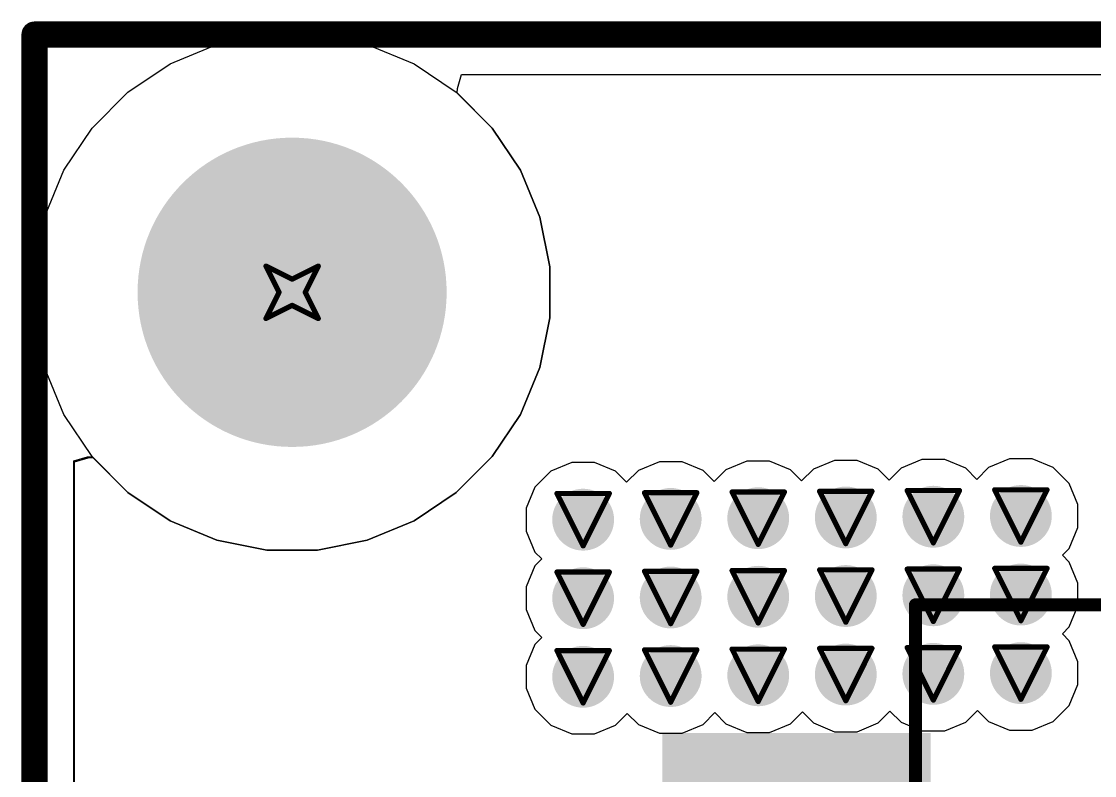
# Model space of a CAD drawing. Header units: inches. Extents: x 0 to 5359, y 0 to 5098.
# Drawn here: x -0.13 to 10.29, y 112.81 to 120.13 of the extents above; entities that cross this region are included whole.
import ezdxf

# ---------------------------------------------------------------- set-up
doc = ezdxf.new("R2010")
doc.units = ezdxf.units.IN
for name, color, linetype in [('Board Outline', 216, 'Continuous'), ('Bottom Layer', 5, 'Continuous'), ('Bottom Overlay', 54, 'Continuous'), ('Bottom Solder', 6, 'Continuous'), ('Drill Drawing', 1, 'Continuous'), ('Layer 1', 16, 'Continuous'), ('Layer 2', 76, 'Continuous'), ('Multi-Layer', 9, 'Continuous'), ('Pad Holes', 156, 'Continuous'), ('Top Layer', 1, 'Continuous'), ('Top Paste', 8, 'Continuous'), ('Top Solder', 216, 'Continuous'), ('Via Holes', 16, 'Continuous')]:
    doc.layers.add(name, color=color, linetype=linetype)

# ---------------------------------------------------------------- blocks, each defined once
blk = doc.blocks.new('SMB__24')
at = {"layer": 'Top Layer'}
blk.add_hatch(color=1, dxfattribs=at).paths.add_polyline_path([(-3.70000022, -1.20000014), (-3.70000022, 1.20000014), (-0.9000007400000002, 1.20000014), (-0.9000007399999996, -1.20000014)])
at = {"layer": 'Top Paste'}
blk.add_hatch(color=8, dxfattribs=at).paths.add_polyline_path([(-3.70000022, -1.20000014), (-3.70000022, 1.20000014), (-0.9000007400000002, 1.20000014), (-0.9000007399999996, -1.20000014)])
at = {"layer": 'Top Solder'}
blk.add_hatch(color=216, dxfattribs=at).paths.add_polyline_path([(-3.80160022, -1.30160014), (-3.80160022, 1.30160014), (-0.7984007400000003, 1.30160014), (-0.7984007399999997, -1.30160014)])
blk = doc.blocks.new('B8B_XH_A_LF__SN__B_224')
at = {"layer": 'Bottom Overlay'}
for points in [[(-11.200003, 3.467600379999999, 0.127, 0.127, 0), (11.19999792, 3.467600379999999, 0.127, 0.127, 0)], [(-11.200003, -2.28240082, 0.127, 0.127, 0), (-11.200003, 3.467600379999999, 0.127, 0.127, 0)]]:
    blk.add_lwpolyline(points, format="xyseb", dxfattribs=at)
blk.add_lwpolyline([(-11.231753, 3.467600379999999, 0.0635, 0.0635, 1), (-11.168253, 3.467600379999999, 0.0635, 0.0635, 1)], format="xyseb", close=True, dxfattribs=at)
blk.add_lwpolyline([(-11.231753, 3.467600379999999, 0.0635, 0.0635, 1), (-11.168253, 3.467600379999999, 0.0635, 0.0635, 1)], format="xyseb", close=True, dxfattribs=at)

msp = doc.modelspace()

# ---------------------------------------------------------------- hatches: boundary and pattern name
at = {"layer": 'Bottom Layer'}
h = msp.add_hatch(color=5, dxfattribs=at)
edge = h.paths.add_edge_path()
edge.add_arc((7.874, 115.316), 0.2999994, 0, 360)
h = msp.add_hatch(color=5, dxfattribs=at)
edge = h.paths.add_edge_path()
edge.add_arc((8.72377224, 115.32311708), 0.2999994, 0, 360)
h = msp.add_hatch(color=5, dxfattribs=at)
edge = h.paths.add_edge_path()
edge.add_arc((9.573544479999999, 115.33023416), 0.2999994, 0, 360)
h = msp.add_hatch(color=5, dxfattribs=at)
edge = h.paths.add_edge_path()
edge.add_arc((5.324683279999999, 115.29464876), 0.2999994, 0, 360)
h = msp.add_hatch(color=5, dxfattribs=at)
edge = h.paths.add_edge_path()
edge.add_arc((6.17445552, 115.30176584), 0.2999994, 0, 360)
h = msp.add_hatch(color=5, dxfattribs=at)
edge = h.paths.add_edge_path()
edge.add_arc((7.02422776, 115.30888292), 0.2999994, 0, 360)
h = msp.add_hatch(color=5, dxfattribs=at)
edge = h.paths.add_edge_path()
edge.add_arc((5.324683279999999, 114.53264876), 0.2999994, 0, 360)
h = msp.add_hatch(color=5, dxfattribs=at)
edge = h.paths.add_edge_path()
edge.add_arc((6.17445552, 114.53976584), 0.2999994, 0, 360)
h = msp.add_hatch(color=5, dxfattribs=at)
edge = h.paths.add_edge_path()
edge.add_arc((7.02422776, 114.54688292), 0.2999994, 0, 360)
h = msp.add_hatch(color=5, dxfattribs=at)
edge = h.paths.add_edge_path()
edge.add_arc((7.874, 114.554), 0.2999994, 0, 360)
h = msp.add_hatch(color=5, dxfattribs=at)
edge = h.paths.add_edge_path()
edge.add_arc((8.72377224, 114.56111708), 0.2999994, 0, 360)
h = msp.add_hatch(color=5, dxfattribs=at)
edge = h.paths.add_edge_path()
edge.add_arc((9.573544479999999, 114.56823416), 0.2999994, 0, 360)
h = msp.add_hatch(color=5, dxfattribs=at)
edge = h.paths.add_edge_path()
edge.add_arc((5.324683279999999, 113.77064876), 0.2999994, 0, 360)
h = msp.add_hatch(color=5, dxfattribs=at)
edge = h.paths.add_edge_path()
edge.add_arc((6.17445552, 113.77776584), 0.2999994, 0, 360)
h = msp.add_hatch(color=5, dxfattribs=at)
edge = h.paths.add_edge_path()
edge.add_arc((7.02422776, 113.78488292), 0.2999994, 0, 360)
h = msp.add_hatch(color=5, dxfattribs=at)
edge = h.paths.add_edge_path()
edge.add_arc((7.874, 113.792), 0.2999994, 0, 360)
h = msp.add_hatch(color=5, dxfattribs=at)
edge = h.paths.add_edge_path()
edge.add_arc((8.72377224, 113.79911708), 0.2999994, 0, 360)
h = msp.add_hatch(color=5, dxfattribs=at)
edge = h.paths.add_edge_path()
edge.add_arc((9.573544479999999, 113.80623416), 0.2999994, 0, 360)
at = {"layer": 'Bottom Solder'}
h = msp.add_hatch(color=6, dxfattribs=at)
edge = h.paths.add_edge_path()
edge.add_arc((2.49996198, 117.50004694), 0.1016, 0, 360)
at = {"layer": 'Layer 1'}
h = msp.add_hatch(color=16, dxfattribs=at)
edge = h.paths.add_edge_path()
edge.add_arc((7.874, 115.316), 0.2999994, 0, 360)
h = msp.add_hatch(color=16, dxfattribs=at)
edge = h.paths.add_edge_path()
edge.add_arc((8.72377224, 115.32311708), 0.2999994, 0, 360)
h = msp.add_hatch(color=16, dxfattribs=at)
edge = h.paths.add_edge_path()
edge.add_arc((9.573544479999999, 115.33023416), 0.2999994, 0, 360)
h = msp.add_hatch(color=16, dxfattribs=at)
edge = h.paths.add_edge_path()
edge.add_arc((5.324683279999999, 115.29464876), 0.2999994, 0, 360)
h = msp.add_hatch(color=16, dxfattribs=at)
edge = h.paths.add_edge_path()
edge.add_arc((6.17445552, 115.30176584), 0.2999994, 0, 360)
h = msp.add_hatch(color=16, dxfattribs=at)
edge = h.paths.add_edge_path()
edge.add_arc((7.02422776, 115.30888292), 0.2999994, 0, 360)
h = msp.add_hatch(color=16, dxfattribs=at)
edge = h.paths.add_edge_path()
edge.add_arc((5.324683279999999, 114.53264876), 0.2999994, 0, 360)
h = msp.add_hatch(color=16, dxfattribs=at)
edge = h.paths.add_edge_path()
edge.add_arc((6.17445552, 114.53976584), 0.2999994, 0, 360)
h = msp.add_hatch(color=16, dxfattribs=at)
edge = h.paths.add_edge_path()
edge.add_arc((7.02422776, 114.54688292), 0.2999994, 0, 360)
h = msp.add_hatch(color=16, dxfattribs=at)
edge = h.paths.add_edge_path()
edge.add_arc((7.874, 114.554), 0.2999994, 0, 360)
h = msp.add_hatch(color=16, dxfattribs=at)
edge = h.paths.add_edge_path()
edge.add_arc((8.72377224, 114.56111708), 0.2999994, 0, 360)
h = msp.add_hatch(color=16, dxfattribs=at)
edge = h.paths.add_edge_path()
edge.add_arc((9.573544479999999, 114.56823416), 0.2999994, 0, 360)
h = msp.add_hatch(color=16, dxfattribs=at)
edge = h.paths.add_edge_path()
edge.add_arc((5.324683279999999, 113.77064876), 0.2999994, 0, 360)
h = msp.add_hatch(color=16, dxfattribs=at)
edge = h.paths.add_edge_path()
edge.add_arc((6.17445552, 113.77776584), 0.2999994, 0, 360)
h = msp.add_hatch(color=16, dxfattribs=at)
edge = h.paths.add_edge_path()
edge.add_arc((7.02422776, 113.78488292), 0.2999994, 0, 360)
h = msp.add_hatch(color=16, dxfattribs=at)
edge = h.paths.add_edge_path()
edge.add_arc((7.874, 113.792), 0.2999994, 0, 360)
h = msp.add_hatch(color=16, dxfattribs=at)
edge = h.paths.add_edge_path()
edge.add_arc((8.72377224, 113.79911708), 0.2999994, 0, 360)
h = msp.add_hatch(color=16, dxfattribs=at)
edge = h.paths.add_edge_path()
edge.add_arc((9.573544479999999, 113.80623416), 0.2999994, 0, 360)
at = {"layer": 'Layer 2'}
h = msp.add_hatch(color=76, dxfattribs=at)
edge = h.paths.add_edge_path()
edge.add_arc((7.874, 115.316), 0.2999994, 0, 360)
h = msp.add_hatch(color=76, dxfattribs=at)
edge = h.paths.add_edge_path()
edge.add_arc((8.72377224, 115.32311708), 0.2999994, 0, 360)
h = msp.add_hatch(color=76, dxfattribs=at)
edge = h.paths.add_edge_path()
edge.add_arc((9.573544479999999, 115.33023416), 0.2999994, 0, 360)
h = msp.add_hatch(color=76, dxfattribs=at)
edge = h.paths.add_edge_path()
edge.add_arc((5.324683279999999, 115.29464876), 0.2999994, 0, 360)
h = msp.add_hatch(color=76, dxfattribs=at)
edge = h.paths.add_edge_path()
edge.add_arc((6.17445552, 115.30176584), 0.2999994, 0, 360)
h = msp.add_hatch(color=76, dxfattribs=at)
edge = h.paths.add_edge_path()
edge.add_arc((7.02422776, 115.30888292), 0.2999994, 0, 360)
h = msp.add_hatch(color=76, dxfattribs=at)
edge = h.paths.add_edge_path()
edge.add_arc((5.324683279999999, 114.53264876), 0.2999994, 0, 360)
h = msp.add_hatch(color=76, dxfattribs=at)
edge = h.paths.add_edge_path()
edge.add_arc((6.17445552, 114.53976584), 0.2999994, 0, 360)
h = msp.add_hatch(color=76, dxfattribs=at)
edge = h.paths.add_edge_path()
edge.add_arc((7.02422776, 114.54688292), 0.2999994, 0, 360)
h = msp.add_hatch(color=76, dxfattribs=at)
edge = h.paths.add_edge_path()
edge.add_arc((7.874, 114.554), 0.2999994, 0, 360)
h = msp.add_hatch(color=76, dxfattribs=at)
edge = h.paths.add_edge_path()
edge.add_arc((8.72377224, 114.56111708), 0.2999994, 0, 360)
h = msp.add_hatch(color=76, dxfattribs=at)
edge = h.paths.add_edge_path()
edge.add_arc((9.573544479999999, 114.56823416), 0.2999994, 0, 360)
h = msp.add_hatch(color=76, dxfattribs=at)
edge = h.paths.add_edge_path()
edge.add_arc((5.324683279999999, 113.77064876), 0.2999994, 0, 360)
h = msp.add_hatch(color=76, dxfattribs=at)
edge = h.paths.add_edge_path()
edge.add_arc((6.17445552, 113.77776584), 0.2999994, 0, 360)
h = msp.add_hatch(color=76, dxfattribs=at)
edge = h.paths.add_edge_path()
edge.add_arc((7.02422776, 113.78488292), 0.2999994, 0, 360)
h = msp.add_hatch(color=76, dxfattribs=at)
edge = h.paths.add_edge_path()
edge.add_arc((7.874, 113.792), 0.2999994, 0, 360)
h = msp.add_hatch(color=76, dxfattribs=at)
edge = h.paths.add_edge_path()
edge.add_arc((8.72377224, 113.79911708), 0.2999994, 0, 360)
h = msp.add_hatch(color=76, dxfattribs=at)
edge = h.paths.add_edge_path()
edge.add_arc((9.573544479999999, 113.80623416), 0.2999994, 0, 360)
at = {"layer": 'Pad Holes'}
h = msp.add_hatch(color=7, dxfattribs=at)
edge = h.paths.add_edge_path()
edge.add_arc((2.49996198, 117.50004694), 1.49999954, 0, 360)
at = {"layer": 'Top Layer'}
h = msp.add_hatch(color=1, dxfattribs=at)
edge = h.paths.add_edge_path()
edge.add_arc((7.874, 115.316), 0.2999994, 0, 360)
h = msp.add_hatch(color=1, dxfattribs=at)
edge = h.paths.add_edge_path()
edge.add_arc((8.72377224, 115.32311708), 0.2999994, 0, 360)
h = msp.add_hatch(color=1, dxfattribs=at)
edge = h.paths.add_edge_path()
edge.add_arc((9.573544479999999, 115.33023416), 0.2999994, 0, 360)
h = msp.add_hatch(color=1, dxfattribs=at)
edge = h.paths.add_edge_path()
edge.add_arc((5.324683279999999, 115.29464876), 0.2999994, 0, 360)
h = msp.add_hatch(color=1, dxfattribs=at)
edge = h.paths.add_edge_path()
edge.add_arc((6.17445552, 115.30176584), 0.2999994, 0, 360)
h = msp.add_hatch(color=1, dxfattribs=at)
edge = h.paths.add_edge_path()
edge.add_arc((7.02422776, 115.30888292), 0.2999994, 0, 360)
h = msp.add_hatch(color=1, dxfattribs=at)
edge = h.paths.add_edge_path()
edge.add_arc((5.324683279999999, 114.53264876), 0.2999994, 0, 360)
h = msp.add_hatch(color=1, dxfattribs=at)
edge = h.paths.add_edge_path()
edge.add_arc((6.17445552, 114.53976584), 0.2999994, 0, 360)
h = msp.add_hatch(color=1, dxfattribs=at)
edge = h.paths.add_edge_path()
edge.add_arc((7.02422776, 114.54688292), 0.2999994, 0, 360)
h = msp.add_hatch(color=1, dxfattribs=at)
edge = h.paths.add_edge_path()
edge.add_arc((7.874, 114.554), 0.2999994, 0, 360)
h = msp.add_hatch(color=1, dxfattribs=at)
edge = h.paths.add_edge_path()
edge.add_arc((8.72377224, 114.56111708), 0.2999994, 0, 360)
h = msp.add_hatch(color=1, dxfattribs=at)
edge = h.paths.add_edge_path()
edge.add_arc((9.573544479999999, 114.56823416), 0.2999994, 0, 360)
h = msp.add_hatch(color=1, dxfattribs=at)
edge = h.paths.add_edge_path()
edge.add_arc((5.324683279999999, 113.77064876), 0.2999994, 0, 360)
h = msp.add_hatch(color=1, dxfattribs=at)
edge = h.paths.add_edge_path()
edge.add_arc((6.17445552, 113.77776584), 0.2999994, 0, 360)
h = msp.add_hatch(color=1, dxfattribs=at)
edge = h.paths.add_edge_path()
edge.add_arc((7.02422776, 113.78488292), 0.2999994, 0, 360)
h = msp.add_hatch(color=1, dxfattribs=at)
edge = h.paths.add_edge_path()
edge.add_arc((7.874, 113.792), 0.2999994, 0, 360)
h = msp.add_hatch(color=1, dxfattribs=at)
edge = h.paths.add_edge_path()
edge.add_arc((8.72377224, 113.79911708), 0.2999994, 0, 360)
h = msp.add_hatch(color=1, dxfattribs=at)
edge = h.paths.add_edge_path()
edge.add_arc((9.573544479999999, 113.80623416), 0.2999994, 0, 360)
at = {"layer": 'Top Solder'}
h = msp.add_hatch(color=216, dxfattribs=at)
edge = h.paths.add_edge_path()
edge.add_arc((2.49996198, 117.50004694), 0.1016, 0, 360)
at = {"layer": 'Via Holes'}
h = msp.add_hatch(color=7, dxfattribs=at)
edge = h.paths.add_edge_path()
edge.add_arc((5.324683279999999, 115.29464876), 0.1499997, 0, 360)
h = msp.add_hatch(color=7, dxfattribs=at)
edge = h.paths.add_edge_path()
edge.add_arc((6.17445552, 115.30176584), 0.1499997, 0, 360)
h = msp.add_hatch(color=7, dxfattribs=at)
edge = h.paths.add_edge_path()
edge.add_arc((7.02422776, 115.30888292), 0.1499997, 0, 360)
h = msp.add_hatch(color=7, dxfattribs=at)
edge = h.paths.add_edge_path()
edge.add_arc((7.874, 115.316), 0.1499997, 0, 360)
h = msp.add_hatch(color=7, dxfattribs=at)
edge = h.paths.add_edge_path()
edge.add_arc((8.72377224, 115.32311708), 0.1499997, 0, 360)
h = msp.add_hatch(color=7, dxfattribs=at)
edge = h.paths.add_edge_path()
edge.add_arc((9.573544479999999, 115.33023416), 0.1499997, 0, 360)
h = msp.add_hatch(color=7, dxfattribs=at)
edge = h.paths.add_edge_path()
edge.add_arc((5.324683279999999, 114.53264876), 0.1499997, 0, 360)
h = msp.add_hatch(color=7, dxfattribs=at)
edge = h.paths.add_edge_path()
edge.add_arc((6.17445552, 114.53976584), 0.1499997, 0, 360)
h = msp.add_hatch(color=7, dxfattribs=at)
edge = h.paths.add_edge_path()
edge.add_arc((7.02422776, 114.54688292), 0.1499997, 0, 360)
h = msp.add_hatch(color=7, dxfattribs=at)
edge = h.paths.add_edge_path()
edge.add_arc((7.874, 114.554), 0.1499997, 0, 360)
h = msp.add_hatch(color=7, dxfattribs=at)
edge = h.paths.add_edge_path()
edge.add_arc((8.72377224, 114.56111708), 0.1499997, 0, 360)
h = msp.add_hatch(color=7, dxfattribs=at)
edge = h.paths.add_edge_path()
edge.add_arc((9.573544479999999, 114.56823416), 0.1499997, 0, 360)
h = msp.add_hatch(color=7, dxfattribs=at)
edge = h.paths.add_edge_path()
edge.add_arc((8.72377224, 113.79911708), 0.1499997, 0, 360)
h = msp.add_hatch(color=7, dxfattribs=at)
edge = h.paths.add_edge_path()
edge.add_arc((9.573544479999999, 113.80623416), 0.1499997, 0, 360)
h = msp.add_hatch(color=7, dxfattribs=at)
edge = h.paths.add_edge_path()
edge.add_arc((5.324683279999999, 113.77064876), 0.1499997, 0, 360)
h = msp.add_hatch(color=7, dxfattribs=at)
edge = h.paths.add_edge_path()
edge.add_arc((6.17445552, 113.77776584), 0.1499997, 0, 360)
h = msp.add_hatch(color=7, dxfattribs=at)
edge = h.paths.add_edge_path()
edge.add_arc((7.02422776, 113.78488292), 0.1499997, 0, 360)
h = msp.add_hatch(color=7, dxfattribs=at)
edge = h.paths.add_edge_path()
edge.add_arc((7.874, 113.792), 0.1499997, 0, 360)

# ---------------------------------------------------------------- linework, layer by layer
at = {"layer": 'Board Outline'}
for points in [[(-3.556e-05, -3.556e-05, 0.254, 0.254, 0), (-3.556e-05, 120.00003686, 0.254, 0.254, 0)], [(-3.556e-05, 120.00003686, 0.254, 0.254, 0), (109.99996542, 120.00003686, 0.254, 0.254, 0)]]:
    msp.add_lwpolyline(points, format="xyseb", dxfattribs=at)
msp.add_lwpolyline([(-0.06353555999999999, 120.00003686, 0.127, 0.127, 1), (0.06346444, 120.00003686, 0.127, 0.127, 1)], format="xyseb", close=True, dxfattribs=at)
msp.add_lwpolyline([(-0.06353555999999999, 120.00003686, 0.127, 0.127, 1), (0.06346444, 120.00003686, 0.127, 0.127, 1)], format="xyseb", close=True, dxfattribs=at)
at = {"layer": 'Bottom Layer'}
for p, q in [((4.10463492, 119.4782853), (4.14505902, 119.6115464)), ((4.14505902, 119.6115464), (45.3644, 119.6115464)), ((4.10174694, 119.4337464), (4.10463492, 119.4782853)), ((4.4418123, 119.09368104), (4.10174694, 119.4337464)), ((4.71540332, 118.68422288), (4.4418123, 119.09368104)), ((4.90385608, 118.22925808), (4.71540332, 118.68422288)), ((4.99992904, 117.746272), (4.90385608, 118.22925808)), ((4.99992904, 117.25381934), (4.99992904, 117.746272)), ((4.90385608, 116.77083326), (4.99992904, 117.25381934)), ((4.71540332, 116.31586846), (4.90385608, 116.77083326)), ((4.4418123, 115.9064103), (4.71540332, 116.31586846)), ((0.38845236, 115.85494482), (0.5217668, 115.89538416)), ((0.38845236, 94.77064358), (0.38845236, 115.85494482)), ((0.5217668, 115.89538416), (0.56625236, 115.89826706)), ((0.56625236, 115.89826706), (0.90632534, 115.55819408)), ((4.09359608, 115.55819408), (4.4418123, 115.9064103)), ((0.90632534, 115.55819408), (1.3157835, 115.28460306)), ((3.68413792, 115.28460306), (4.09359608, 115.55819408)), ((1.3157835, 115.28460306), (1.7707483, 115.0961503)), ((3.22917312, 115.0961503), (3.68413792, 115.28460306)), ((1.7707483, 115.0961503), (2.25373438, 115.00007988)), ((2.74618704, 115.00007988), (3.22917312, 115.0961503)), ((2.25373438, 115.00007988), (2.74618704, 115.00007988))]:
    msp.add_line(p, q, dxfattribs=at)
at = {"layer": 'Drill Drawing'}
for points in [[(2.24596198, 117.75404694, 0.0508, 0.0508, 0), (2.49996198, 117.62704694, 0.0508, 0.0508, 0)], [(2.24596198, 117.75404694, 0.0508, 0.0508, 0), (2.37296198, 117.50004694, 0.0508, 0.0508, 0)], [(2.49996198, 117.62704694, 0.0508, 0.0508, 0), (2.75396198, 117.75404694, 0.0508, 0.0508, 0)], [(2.626961979999999, 117.50004694, 0.0508, 0.0508, 0), (2.75396198, 117.75404694, 0.0508, 0.0508, 0)], [(2.24596198, 117.24604694, 0.0508, 0.0508, 0), (2.37296198, 117.50004694, 0.0508, 0.0508, 0)], [(2.626961979999999, 117.50004694, 0.0508, 0.0508, 0), (2.75396198, 117.24604694, 0.0508, 0.0508, 0)], [(2.24596198, 117.24604694, 0.0508, 0.0508, 0), (2.49996198, 117.37304694, 0.0508, 0.0508, 0)], [(2.49996198, 117.37304694, 0.0508, 0.0508, 0), (2.75396198, 117.24604694, 0.0508, 0.0508, 0)], [(5.07068328, 115.54864876, 0.0508, 0.0508, 0), (5.57868328, 115.54864876, 0.0508, 0.0508, 0)], [(5.07068328, 115.54864876, 0.0508, 0.0508, 0), (5.324683279999999, 115.04064876, 0.0508, 0.0508, 0)], [(5.324683279999999, 115.04064876, 0.0508, 0.0508, 0), (5.57868328, 115.54864876, 0.0508, 0.0508, 0)], [(5.92045552, 115.55576584, 0.0508, 0.0508, 0), (6.42845552, 115.55576584, 0.0508, 0.0508, 0)], [(5.92045552, 115.55576584, 0.0508, 0.0508, 0), (6.17445552, 115.04776584, 0.0508, 0.0508, 0)], [(6.17445552, 115.04776584, 0.0508, 0.0508, 0), (6.42845552, 115.55576584, 0.0508, 0.0508, 0)], [(6.77022776, 115.56288292, 0.0508, 0.0508, 0), (7.278227759999999, 115.56288292, 0.0508, 0.0508, 0)], [(6.77022776, 115.56288292, 0.0508, 0.0508, 0), (7.02422776, 115.05488292, 0.0508, 0.0508, 0)], [(7.02422776, 115.05488292, 0.0508, 0.0508, 0), (7.278227759999999, 115.56288292, 0.0508, 0.0508, 0)], [(7.619999999999999, 115.57, 0.0508, 0.0508, 0), (8.128, 115.57, 0.0508, 0.0508, 0)], [(7.619999999999999, 115.57, 0.0508, 0.0508, 0), (7.874, 115.062, 0.0508, 0.0508, 0)], [(7.874, 115.062, 0.0508, 0.0508, 0), (8.128, 115.57, 0.0508, 0.0508, 0)], [(8.46977224, 115.57711708, 0.0508, 0.0508, 0), (8.977772239999998, 115.57711708, 0.0508, 0.0508, 0)], [(8.46977224, 115.57711708, 0.0508, 0.0508, 0), (8.72377224, 115.06911708, 0.0508, 0.0508, 0)], [(8.72377224, 115.06911708, 0.0508, 0.0508, 0), (8.977772239999998, 115.57711708, 0.0508, 0.0508, 0)], [(9.31954448, 115.58423416, 0.0508, 0.0508, 0), (9.82754448, 115.58423416, 0.0508, 0.0508, 0)], [(9.31954448, 115.58423416, 0.0508, 0.0508, 0), (9.573544479999999, 115.07623416, 0.0508, 0.0508, 0)], [(9.573544479999999, 115.07623416, 0.0508, 0.0508, 0), (9.82754448, 115.58423416, 0.0508, 0.0508, 0)], [(5.07068328, 114.78664876, 0.0508, 0.0508, 0), (5.57868328, 114.78664876, 0.0508, 0.0508, 0)], [(5.07068328, 114.78664876, 0.0508, 0.0508, 0), (5.324683279999999, 114.27864876, 0.0508, 0.0508, 0)], [(5.324683279999999, 114.27864876, 0.0508, 0.0508, 0), (5.57868328, 114.78664876, 0.0508, 0.0508, 0)], [(5.92045552, 114.79376584, 0.0508, 0.0508, 0), (6.42845552, 114.79376584, 0.0508, 0.0508, 0)], [(5.92045552, 114.79376584, 0.0508, 0.0508, 0), (6.17445552, 114.28576584, 0.0508, 0.0508, 0)], [(6.17445552, 114.28576584, 0.0508, 0.0508, 0), (6.42845552, 114.79376584, 0.0508, 0.0508, 0)], [(6.77022776, 114.80088292, 0.0508, 0.0508, 0), (7.278227759999999, 114.80088292, 0.0508, 0.0508, 0)], [(6.77022776, 114.80088292, 0.0508, 0.0508, 0), (7.02422776, 114.29288292, 0.0508, 0.0508, 0)], [(7.02422776, 114.29288292, 0.0508, 0.0508, 0), (7.278227759999999, 114.80088292, 0.0508, 0.0508, 0)], [(7.619999999999999, 114.808, 0.0508, 0.0508, 0), (8.128, 114.808, 0.0508, 0.0508, 0)], [(7.619999999999999, 114.808, 0.0508, 0.0508, 0), (7.874, 114.3, 0.0508, 0.0508, 0)], [(7.874, 114.3, 0.0508, 0.0508, 0), (8.128, 114.808, 0.0508, 0.0508, 0)], [(8.46977224, 114.81511708, 0.0508, 0.0508, 0), (8.977772239999998, 114.81511708, 0.0508, 0.0508, 0)], [(8.46977224, 114.81511708, 0.0508, 0.0508, 0), (8.72377224, 114.30711708, 0.0508, 0.0508, 0)], [(8.72377224, 114.30711708, 0.0508, 0.0508, 0), (8.977772239999998, 114.81511708, 0.0508, 0.0508, 0)], [(9.31954448, 114.82223416, 0.0508, 0.0508, 0), (9.82754448, 114.82223416, 0.0508, 0.0508, 0)], [(9.31954448, 114.82223416, 0.0508, 0.0508, 0), (9.573544479999999, 114.31423416, 0.0508, 0.0508, 0)], [(9.573544479999999, 114.31423416, 0.0508, 0.0508, 0), (9.82754448, 114.82223416, 0.0508, 0.0508, 0)], [(5.07068328, 114.02464876, 0.0508, 0.0508, 0), (5.57868328, 114.02464876, 0.0508, 0.0508, 0)], [(5.07068328, 114.02464876, 0.0508, 0.0508, 0), (5.324683279999999, 113.51664876, 0.0508, 0.0508, 0)], [(5.324683279999999, 113.51664876, 0.0508, 0.0508, 0), (5.57868328, 114.02464876, 0.0508, 0.0508, 0)], [(5.92045552, 114.03176584, 0.0508, 0.0508, 0), (6.42845552, 114.03176584, 0.0508, 0.0508, 0)], [(5.92045552, 114.03176584, 0.0508, 0.0508, 0), (6.17445552, 113.52376584, 0.0508, 0.0508, 0)], [(6.17445552, 113.52376584, 0.0508, 0.0508, 0), (6.42845552, 114.03176584, 0.0508, 0.0508, 0)], [(6.77022776, 114.03888292, 0.0508, 0.0508, 0), (7.278227759999999, 114.03888292, 0.0508, 0.0508, 0)], [(6.77022776, 114.03888292, 0.0508, 0.0508, 0), (7.02422776, 113.53088292, 0.0508, 0.0508, 0)], [(7.02422776, 113.53088292, 0.0508, 0.0508, 0), (7.278227759999999, 114.03888292, 0.0508, 0.0508, 0)], [(7.619999999999999, 114.046, 0.0508, 0.0508, 0), (8.128, 114.046, 0.0508, 0.0508, 0)], [(7.619999999999999, 114.046, 0.0508, 0.0508, 0), (7.874, 113.538, 0.0508, 0.0508, 0)], [(7.874, 113.538, 0.0508, 0.0508, 0), (8.128, 114.046, 0.0508, 0.0508, 0)], [(8.46977224, 114.05311708, 0.0508, 0.0508, 0), (8.977772239999998, 114.05311708, 0.0508, 0.0508, 0)], [(8.46977224, 114.05311708, 0.0508, 0.0508, 0), (8.72377224, 113.54511708, 0.0508, 0.0508, 0)], [(8.72377224, 113.54511708, 0.0508, 0.0508, 0), (8.977772239999998, 114.05311708, 0.0508, 0.0508, 0)], [(9.31954448, 114.06023416, 0.0508, 0.0508, 0), (9.82754448, 114.06023416, 0.0508, 0.0508, 0)], [(9.31954448, 114.06023416, 0.0508, 0.0508, 0), (9.573544479999999, 113.55223416, 0.0508, 0.0508, 0)], [(9.573544479999999, 113.55223416, 0.0508, 0.0508, 0), (9.82754448, 114.06023416, 0.0508, 0.0508, 0)]]:
    msp.add_lwpolyline(points, format="xyseb", dxfattribs=at)
for points in [[(2.23326198, 117.75404694, 0.0254, 0.0254, 1), (2.25866198, 117.75404694, 0.0254, 0.0254, 1)], [(2.23326198, 117.75404694, 0.0254, 0.0254, 1), (2.25866198, 117.75404694, 0.0254, 0.0254, 1)], [(2.74126198, 117.75404694, 0.0254, 0.0254, 1), (2.76666198, 117.75404694, 0.0254, 0.0254, 1)], [(2.74126198, 117.75404694, 0.0254, 0.0254, 1), (2.76666198, 117.75404694, 0.0254, 0.0254, 1)], [(2.48726198, 117.62704694, 0.0254, 0.0254, 1), (2.51266198, 117.62704694, 0.0254, 0.0254, 1)], [(2.48726198, 117.62704694, 0.0254, 0.0254, 1), (2.51266198, 117.62704694, 0.0254, 0.0254, 1)], [(2.36026198, 117.50004694, 0.0254, 0.0254, 1), (2.38566198, 117.50004694, 0.0254, 0.0254, 1)], [(2.36026198, 117.50004694, 0.0254, 0.0254, 1), (2.38566198, 117.50004694, 0.0254, 0.0254, 1)], [(2.61426198, 117.50004694, 0.0254, 0.0254, 1), (2.63966198, 117.50004694, 0.0254, 0.0254, 1)], [(2.61426198, 117.50004694, 0.0254, 0.0254, 1), (2.63966198, 117.50004694, 0.0254, 0.0254, 1)], [(2.48726198, 117.37304694, 0.0254, 0.0254, 1), (2.51266198, 117.37304694, 0.0254, 0.0254, 1)], [(2.48726198, 117.37304694, 0.0254, 0.0254, 1), (2.51266198, 117.37304694, 0.0254, 0.0254, 1)], [(2.23326198, 117.24604694, 0.0254, 0.0254, 1), (2.25866198, 117.24604694, 0.0254, 0.0254, 1)], [(2.23326198, 117.24604694, 0.0254, 0.0254, 1), (2.25866198, 117.24604694, 0.0254, 0.0254, 1)], [(2.74126198, 117.24604694, 0.0254, 0.0254, 1), (2.76666198, 117.24604694, 0.0254, 0.0254, 1)], [(2.74126198, 117.24604694, 0.0254, 0.0254, 1), (2.76666198, 117.24604694, 0.0254, 0.0254, 1)], [(5.05798328, 115.54864876, 0.0254, 0.0254, 1), (5.08338328, 115.54864876, 0.0254, 0.0254, 1)], [(5.05798328, 115.54864876, 0.0254, 0.0254, 1), (5.08338328, 115.54864876, 0.0254, 0.0254, 1)], [(5.565983279999999, 115.54864876, 0.0254, 0.0254, 1), (5.59138328, 115.54864876, 0.0254, 0.0254, 1)], [(5.565983279999999, 115.54864876, 0.0254, 0.0254, 1), (5.59138328, 115.54864876, 0.0254, 0.0254, 1)], [(5.90775552, 115.55576584, 0.0254, 0.0254, 1), (5.93315552, 115.55576584, 0.0254, 0.0254, 1)], [(5.90775552, 115.55576584, 0.0254, 0.0254, 1), (5.93315552, 115.55576584, 0.0254, 0.0254, 1)], [(6.415755519999999, 115.55576584, 0.0254, 0.0254, 1), (6.44115552, 115.55576584, 0.0254, 0.0254, 1)], [(6.415755519999999, 115.55576584, 0.0254, 0.0254, 1), (6.44115552, 115.55576584, 0.0254, 0.0254, 1)], [(6.75752776, 115.56288292, 0.0254, 0.0254, 1), (6.78292776, 115.56288292, 0.0254, 0.0254, 1)], [(6.75752776, 115.56288292, 0.0254, 0.0254, 1), (6.78292776, 115.56288292, 0.0254, 0.0254, 1)], [(7.265527759999999, 115.56288292, 0.0254, 0.0254, 1), (7.290927759999999, 115.56288292, 0.0254, 0.0254, 1)], [(7.265527759999999, 115.56288292, 0.0254, 0.0254, 1), (7.290927759999999, 115.56288292, 0.0254, 0.0254, 1)], [(7.6073, 115.57, 0.0254, 0.0254, 1), (7.632699999999999, 115.57, 0.0254, 0.0254, 1)], [(7.6073, 115.57, 0.0254, 0.0254, 1), (7.632699999999999, 115.57, 0.0254, 0.0254, 1)], [(8.1153, 115.57, 0.0254, 0.0254, 1), (8.140699999999999, 115.57, 0.0254, 0.0254, 1)], [(8.1153, 115.57, 0.0254, 0.0254, 1), (8.140699999999999, 115.57, 0.0254, 0.0254, 1)], [(8.45707224, 115.57711708, 0.0254, 0.0254, 1), (8.48247224, 115.57711708, 0.0254, 0.0254, 1)], [(8.45707224, 115.57711708, 0.0254, 0.0254, 1), (8.48247224, 115.57711708, 0.0254, 0.0254, 1)], [(8.96507224, 115.57711708, 0.0254, 0.0254, 1), (8.990472239999999, 115.57711708, 0.0254, 0.0254, 1)], [(8.96507224, 115.57711708, 0.0254, 0.0254, 1), (8.990472239999999, 115.57711708, 0.0254, 0.0254, 1)], [(9.306844479999999, 115.58423416, 0.0254, 0.0254, 1), (9.33224448, 115.58423416, 0.0254, 0.0254, 1)], [(9.306844479999999, 115.58423416, 0.0254, 0.0254, 1), (9.33224448, 115.58423416, 0.0254, 0.0254, 1)], [(9.81484448, 115.58423416, 0.0254, 0.0254, 1), (9.840244479999999, 115.58423416, 0.0254, 0.0254, 1)], [(9.81484448, 115.58423416, 0.0254, 0.0254, 1), (9.840244479999999, 115.58423416, 0.0254, 0.0254, 1)], [(8.71107224, 115.06911708, 0.0254, 0.0254, 1), (8.73647224, 115.06911708, 0.0254, 0.0254, 1)], [(8.71107224, 115.06911708, 0.0254, 0.0254, 1), (8.73647224, 115.06911708, 0.0254, 0.0254, 1)], [(9.56084448, 115.07623416, 0.0254, 0.0254, 1), (9.58624448, 115.07623416, 0.0254, 0.0254, 1)], [(9.56084448, 115.07623416, 0.0254, 0.0254, 1), (9.58624448, 115.07623416, 0.0254, 0.0254, 1)], [(5.31198328, 115.04064876, 0.0254, 0.0254, 1), (5.337383279999999, 115.04064876, 0.0254, 0.0254, 1)], [(5.31198328, 115.04064876, 0.0254, 0.0254, 1), (5.337383279999999, 115.04064876, 0.0254, 0.0254, 1)], [(6.16175552, 115.04776584, 0.0254, 0.0254, 1), (6.187155519999999, 115.04776584, 0.0254, 0.0254, 1)], [(6.16175552, 115.04776584, 0.0254, 0.0254, 1), (6.187155519999999, 115.04776584, 0.0254, 0.0254, 1)], [(7.01152776, 115.05488292, 0.0254, 0.0254, 1), (7.03692776, 115.05488292, 0.0254, 0.0254, 1)], [(7.01152776, 115.05488292, 0.0254, 0.0254, 1), (7.03692776, 115.05488292, 0.0254, 0.0254, 1)], [(7.861299999999999, 115.062, 0.0254, 0.0254, 1), (7.886699999999999, 115.062, 0.0254, 0.0254, 1)], [(7.861299999999999, 115.062, 0.0254, 0.0254, 1), (7.886699999999999, 115.062, 0.0254, 0.0254, 1)], [(5.05798328, 114.78664876, 0.0254, 0.0254, 1), (5.08338328, 114.78664876, 0.0254, 0.0254, 1)], [(5.05798328, 114.78664876, 0.0254, 0.0254, 1), (5.08338328, 114.78664876, 0.0254, 0.0254, 1)], [(5.565983279999999, 114.78664876, 0.0254, 0.0254, 1), (5.59138328, 114.78664876, 0.0254, 0.0254, 1)], [(5.565983279999999, 114.78664876, 0.0254, 0.0254, 1), (5.59138328, 114.78664876, 0.0254, 0.0254, 1)], [(5.90775552, 114.79376584, 0.0254, 0.0254, 1), (5.93315552, 114.79376584, 0.0254, 0.0254, 1)], [(5.90775552, 114.79376584, 0.0254, 0.0254, 1), (5.93315552, 114.79376584, 0.0254, 0.0254, 1)], [(6.415755519999999, 114.79376584, 0.0254, 0.0254, 1), (6.44115552, 114.79376584, 0.0254, 0.0254, 1)], [(6.415755519999999, 114.79376584, 0.0254, 0.0254, 1), (6.44115552, 114.79376584, 0.0254, 0.0254, 1)], [(6.75752776, 114.80088292, 0.0254, 0.0254, 1), (6.78292776, 114.80088292, 0.0254, 0.0254, 1)], [(6.75752776, 114.80088292, 0.0254, 0.0254, 1), (6.78292776, 114.80088292, 0.0254, 0.0254, 1)], [(7.265527759999999, 114.80088292, 0.0254, 0.0254, 1), (7.290927759999999, 114.80088292, 0.0254, 0.0254, 1)], [(7.265527759999999, 114.80088292, 0.0254, 0.0254, 1), (7.290927759999999, 114.80088292, 0.0254, 0.0254, 1)], [(7.6073, 114.808, 0.0254, 0.0254, 1), (7.632699999999999, 114.808, 0.0254, 0.0254, 1)], [(7.6073, 114.808, 0.0254, 0.0254, 1), (7.632699999999999, 114.808, 0.0254, 0.0254, 1)], [(8.1153, 114.808, 0.0254, 0.0254, 1), (8.140699999999999, 114.808, 0.0254, 0.0254, 1)], [(8.1153, 114.808, 0.0254, 0.0254, 1), (8.140699999999999, 114.808, 0.0254, 0.0254, 1)], [(8.45707224, 114.81511708, 0.0254, 0.0254, 1), (8.48247224, 114.81511708, 0.0254, 0.0254, 1)], [(8.45707224, 114.81511708, 0.0254, 0.0254, 1), (8.48247224, 114.81511708, 0.0254, 0.0254, 1)], [(8.96507224, 114.81511708, 0.0254, 0.0254, 1), (8.990472239999999, 114.81511708, 0.0254, 0.0254, 1)], [(8.96507224, 114.81511708, 0.0254, 0.0254, 1), (8.990472239999999, 114.81511708, 0.0254, 0.0254, 1)], [(9.306844479999999, 114.82223416, 0.0254, 0.0254, 1), (9.33224448, 114.82223416, 0.0254, 0.0254, 1)], [(9.306844479999999, 114.82223416, 0.0254, 0.0254, 1), (9.33224448, 114.82223416, 0.0254, 0.0254, 1)], [(9.81484448, 114.82223416, 0.0254, 0.0254, 1), (9.840244479999999, 114.82223416, 0.0254, 0.0254, 1)], [(9.81484448, 114.82223416, 0.0254, 0.0254, 1), (9.840244479999999, 114.82223416, 0.0254, 0.0254, 1)], [(5.31198328, 114.27864876, 0.0254, 0.0254, 1), (5.337383279999999, 114.27864876, 0.0254, 0.0254, 1)], [(5.31198328, 114.27864876, 0.0254, 0.0254, 1), (5.337383279999999, 114.27864876, 0.0254, 0.0254, 1)], [(6.16175552, 114.28576584, 0.0254, 0.0254, 1), (6.187155519999999, 114.28576584, 0.0254, 0.0254, 1)], [(6.16175552, 114.28576584, 0.0254, 0.0254, 1), (6.187155519999999, 114.28576584, 0.0254, 0.0254, 1)], [(7.01152776, 114.29288292, 0.0254, 0.0254, 1), (7.03692776, 114.29288292, 0.0254, 0.0254, 1)], [(7.01152776, 114.29288292, 0.0254, 0.0254, 1), (7.03692776, 114.29288292, 0.0254, 0.0254, 1)], [(7.861299999999999, 114.3, 0.0254, 0.0254, 1), (7.886699999999999, 114.3, 0.0254, 0.0254, 1)], [(7.861299999999999, 114.3, 0.0254, 0.0254, 1), (7.886699999999999, 114.3, 0.0254, 0.0254, 1)], [(8.71107224, 114.30711708, 0.0254, 0.0254, 1), (8.73647224, 114.30711708, 0.0254, 0.0254, 1)], [(8.71107224, 114.30711708, 0.0254, 0.0254, 1), (8.73647224, 114.30711708, 0.0254, 0.0254, 1)], [(9.56084448, 114.31423416, 0.0254, 0.0254, 1), (9.58624448, 114.31423416, 0.0254, 0.0254, 1)], [(9.56084448, 114.31423416, 0.0254, 0.0254, 1), (9.58624448, 114.31423416, 0.0254, 0.0254, 1)], [(5.05798328, 114.02464876, 0.0254, 0.0254, 1), (5.08338328, 114.02464876, 0.0254, 0.0254, 1)], [(5.05798328, 114.02464876, 0.0254, 0.0254, 1), (5.08338328, 114.02464876, 0.0254, 0.0254, 1)], [(5.565983279999999, 114.02464876, 0.0254, 0.0254, 1), (5.59138328, 114.02464876, 0.0254, 0.0254, 1)], [(5.565983279999999, 114.02464876, 0.0254, 0.0254, 1), (5.59138328, 114.02464876, 0.0254, 0.0254, 1)], [(5.90775552, 114.03176584, 0.0254, 0.0254, 1), (5.93315552, 114.03176584, 0.0254, 0.0254, 1)], [(5.90775552, 114.03176584, 0.0254, 0.0254, 1), (5.93315552, 114.03176584, 0.0254, 0.0254, 1)], [(6.415755519999999, 114.03176584, 0.0254, 0.0254, 1), (6.44115552, 114.03176584, 0.0254, 0.0254, 1)], [(6.415755519999999, 114.03176584, 0.0254, 0.0254, 1), (6.44115552, 114.03176584, 0.0254, 0.0254, 1)], [(6.75752776, 114.03888292, 0.0254, 0.0254, 1), (6.78292776, 114.03888292, 0.0254, 0.0254, 1)], [(6.75752776, 114.03888292, 0.0254, 0.0254, 1), (6.78292776, 114.03888292, 0.0254, 0.0254, 1)], [(7.265527759999999, 114.03888292, 0.0254, 0.0254, 1), (7.290927759999999, 114.03888292, 0.0254, 0.0254, 1)], [(7.265527759999999, 114.03888292, 0.0254, 0.0254, 1), (7.290927759999999, 114.03888292, 0.0254, 0.0254, 1)], [(7.6073, 114.046, 0.0254, 0.0254, 1), (7.632699999999999, 114.046, 0.0254, 0.0254, 1)], [(7.6073, 114.046, 0.0254, 0.0254, 1), (7.632699999999999, 114.046, 0.0254, 0.0254, 1)], [(8.1153, 114.046, 0.0254, 0.0254, 1), (8.140699999999999, 114.046, 0.0254, 0.0254, 1)], [(8.1153, 114.046, 0.0254, 0.0254, 1), (8.140699999999999, 114.046, 0.0254, 0.0254, 1)], [(8.45707224, 114.05311708, 0.0254, 0.0254, 1), (8.48247224, 114.05311708, 0.0254, 0.0254, 1)], [(8.45707224, 114.05311708, 0.0254, 0.0254, 1), (8.48247224, 114.05311708, 0.0254, 0.0254, 1)], [(8.96507224, 114.05311708, 0.0254, 0.0254, 1), (8.990472239999999, 114.05311708, 0.0254, 0.0254, 1)], [(8.96507224, 114.05311708, 0.0254, 0.0254, 1), (8.990472239999999, 114.05311708, 0.0254, 0.0254, 1)], [(9.306844479999999, 114.06023416, 0.0254, 0.0254, 1), (9.33224448, 114.06023416, 0.0254, 0.0254, 1)], [(9.306844479999999, 114.06023416, 0.0254, 0.0254, 1), (9.33224448, 114.06023416, 0.0254, 0.0254, 1)], [(9.81484448, 114.06023416, 0.0254, 0.0254, 1), (9.840244479999999, 114.06023416, 0.0254, 0.0254, 1)], [(9.81484448, 114.06023416, 0.0254, 0.0254, 1), (9.840244479999999, 114.06023416, 0.0254, 0.0254, 1)], [(5.31198328, 113.51664876, 0.0254, 0.0254, 1), (5.337383279999999, 113.51664876, 0.0254, 0.0254, 1)], [(5.31198328, 113.51664876, 0.0254, 0.0254, 1), (5.337383279999999, 113.51664876, 0.0254, 0.0254, 1)], [(6.16175552, 113.52376584, 0.0254, 0.0254, 1), (6.187155519999999, 113.52376584, 0.0254, 0.0254, 1)], [(6.16175552, 113.52376584, 0.0254, 0.0254, 1), (6.187155519999999, 113.52376584, 0.0254, 0.0254, 1)], [(7.01152776, 113.53088292, 0.0254, 0.0254, 1), (7.03692776, 113.53088292, 0.0254, 0.0254, 1)], [(7.01152776, 113.53088292, 0.0254, 0.0254, 1), (7.03692776, 113.53088292, 0.0254, 0.0254, 1)], [(7.861299999999999, 113.538, 0.0254, 0.0254, 1), (7.886699999999999, 113.538, 0.0254, 0.0254, 1)], [(7.861299999999999, 113.538, 0.0254, 0.0254, 1), (7.886699999999999, 113.538, 0.0254, 0.0254, 1)], [(8.71107224, 113.54511708, 0.0254, 0.0254, 1), (8.73647224, 113.54511708, 0.0254, 0.0254, 1)], [(8.71107224, 113.54511708, 0.0254, 0.0254, 1), (8.73647224, 113.54511708, 0.0254, 0.0254, 1)], [(9.56084448, 113.55223416, 0.0254, 0.0254, 1), (9.58624448, 113.55223416, 0.0254, 0.0254, 1)], [(9.56084448, 113.55223416, 0.0254, 0.0254, 1), (9.58624448, 113.55223416, 0.0254, 0.0254, 1)]]:
    msp.add_lwpolyline(points, format="xyseb", close=True, dxfattribs=at)
at = {"layer": 'Layer 1'}
for p, q in [((4.10463492, 119.4782853), (4.14505902, 119.6115464)), ((4.14505902, 119.6115464), (105.85486322, 119.6115464)), ((4.10174694, 119.4337464), (4.10463492, 119.4782853)), ((4.4418123, 119.09368104), (4.10174694, 119.4337464)), ((4.71540332, 118.68422288), (4.4418123, 119.09368104)), ((4.90385608, 118.22925808), (4.71540332, 118.68422288)), ((4.99992904, 117.746272), (4.90385608, 118.22925808)), ((4.99992904, 117.25381934), (4.99992904, 117.746272)), ((4.90385608, 116.77083326), (4.99992904, 117.25381934)), ((4.71540332, 116.31586846), (4.90385608, 116.77083326)), ((4.4418123, 115.9064103), (4.71540332, 116.31586846)), ((0.38845236, 115.85494482), (0.5217668, 115.89538416)), ((0.38845236, 4.14514538), (0.38845236, 115.85494482)), ((0.5217668, 115.89538416), (0.56625236, 115.89826706)), ((0.56625236, 115.89826706), (0.90632534, 115.55819408)), ((4.09359608, 115.55819408), (4.4418123, 115.9064103)), ((5.214485379999999, 115.84864816), (5.01086882, 115.76430746)), ((5.43488118, 115.84864816), (5.214485379999999, 115.84864816)), ((5.638497739999999, 115.76430746), (5.43488118, 115.84864816)), ((6.064257619999999, 115.85576524), (5.86064106, 115.77142454)), ((6.28465342, 115.85576524), (6.064257619999999, 115.85576524)), ((6.488269979999999, 115.77142454), (6.28465342, 115.85576524)), ((6.914029859999999, 115.86288232), (6.7104133, 115.77854162)), ((7.13442566, 115.86288232), (6.914029859999999, 115.86288232)), ((7.33804222, 115.77854162), (7.13442566, 115.86288232)), ((7.763802099999999, 115.8699994), (7.560185539999999, 115.7856587)), ((7.9841979, 115.8699994), (7.763802099999999, 115.8699994)), ((8.18781446, 115.7856587), (7.9841979, 115.8699994)), ((8.61357434, 115.87711648), (8.409957780000001, 115.79277578)), ((8.83397014, 115.87711648), (8.61357434, 115.87711648)), ((9.037586699999999, 115.79277578), (8.83397014, 115.87711648)), ((9.46334658, 115.88423356), (9.25973002, 115.79989286)), ((9.68374238, 115.88423356), (9.46334658, 115.88423356)), ((9.88735894, 115.79989286), (9.68374238, 115.88423356)), ((5.01086882, 115.76430746), (4.855024579999999, 115.60846322)), ((5.74601086, 115.65679434), (5.638497739999999, 115.76430746)), ((5.86064106, 115.77142454), (5.74601086, 115.65679434)), ((6.595783099999999, 115.66391142), (6.488269979999999, 115.77142454)), ((6.7104133, 115.77854162), (6.595783099999999, 115.66391142)), ((7.445555339999999, 115.6710285), (7.33804222, 115.77854162)), ((7.560185539999999, 115.7856587), (7.445555339999999, 115.6710285)), ((8.295327579999999, 115.67814558), (8.18781446, 115.7856587)), ((8.409957780000001, 115.79277578), (8.295327579999999, 115.67814558)), ((9.14509982, 115.68526266), (9.037586699999999, 115.79277578)), ((9.25973002, 115.79989286), (9.14509982, 115.68526266)), ((10.04320318, 115.64404862), (9.88735894, 115.79989286)), ((10.12754388, 115.44043206), (10.04320318, 115.64404862)), ((0.90632534, 115.55819408), (1.3157835, 115.28460306)), ((3.68413792, 115.28460306), (4.09359608, 115.55819408)), ((4.855024579999999, 115.60846322), (4.77068388, 115.40484666)), ((4.77068388, 115.40484666), (4.77068388, 115.18445086)), ((10.12754388, 115.22003626), (10.12754388, 115.44043206)), ((1.3157835, 115.28460306), (1.7707483, 115.0961503)), ((3.22917312, 115.0961503), (3.68413792, 115.28460306)), ((10.04320318, 115.0164197), (10.12754388, 115.22003626)), ((1.7707483, 115.0961503), (2.25373438, 115.00007988)), ((2.74618704, 115.00007988), (3.22917312, 115.0961503)), ((4.77068388, 115.18445086), (4.855024579999999, 114.9808343)), ((2.25373438, 115.00007988), (2.74618704, 115.00007988)), ((9.97601764, 114.94923416), (10.04320318, 115.0164197)), ((4.855024579999999, 114.9808343), (4.92221012, 114.91364876)), ((4.92221012, 114.91364876), (4.855024579999999, 114.84646322)), ((10.04320318, 114.88204862), (9.97601764, 114.94923416)), ((10.12754388, 114.67843206), (10.04320318, 114.88204862)), ((4.855024579999999, 114.84646322), (4.77068388, 114.64284666)), ((10.12754388, 114.45803626), (10.12754388, 114.67843206)), ((4.77068388, 114.64284666), (4.77068388, 114.42245086)), ((4.77068388, 114.42245086), (4.855024579999999, 114.2188343)), ((10.04320318, 114.2544197), (10.12754388, 114.45803626)), ((4.855024579999999, 114.2188343), (4.92221012, 114.15164876)), ((9.97601764, 114.18723416), (10.04320318, 114.2544197)), ((10.04320318, 114.12004862), (9.97601764, 114.18723416)), ((4.855024579999999, 114.08446322), (4.77068388, 113.88084666)), ((4.92221012, 114.15164876), (4.855024579999999, 114.08446322)), ((10.12754388, 113.91643206), (10.04320318, 114.12004862)), ((4.77068388, 113.88084666), (4.77068388, 113.66045086)), ((10.12754388, 113.69603626), (10.12754388, 113.91643206)), ((4.77068388, 113.66045086), (4.855024579999999, 113.4568343)), ((10.04320318, 113.4924197), (10.12754388, 113.69603626)), ((4.855024579999999, 113.4568343), (5.01086882, 113.30099006)), ((7.33804222, 113.31522422), (7.45267242, 113.42985442)), ((7.45267242, 113.42985442), (7.560185539999999, 113.3223413)), ((8.18781446, 113.3223413), (8.302444659999999, 113.4369715)), ((8.302444659999999, 113.4369715), (8.409957780000001, 113.32945838)), ((9.037586699999999, 113.32945838), (9.152216899999999, 113.44408858)), ((9.152216899999999, 113.44408858), (9.25973002, 113.33657546)), ((9.88735894, 113.33657546), (10.04320318, 113.4924197)), ((5.638497739999999, 113.30099006), (5.75312794, 113.41562026)), ((5.75312794, 113.41562026), (5.86064106, 113.30810714)), ((6.488269979999999, 113.30810714), (6.602900179999999, 113.42273734)), ((6.602900179999999, 113.42273734), (6.7104133, 113.31522422)), ((7.560185539999999, 113.3223413), (7.763802099999999, 113.2380006)), ((7.9841979, 113.2380006), (8.18781446, 113.3223413)), ((8.409957780000001, 113.32945838), (8.61357434, 113.24511768)), ((8.83397014, 113.24511768), (9.037586699999999, 113.32945838)), ((9.25973002, 113.33657546), (9.46334658, 113.25223476)), ((9.68374238, 113.25223476), (9.88735894, 113.33657546)), ((5.01086882, 113.30099006), (5.214485379999999, 113.21664936)), ((5.214485379999999, 113.21664936), (5.43488118, 113.21664936)), ((5.43488118, 113.21664936), (5.638497739999999, 113.30099006)), ((5.86064106, 113.30810714), (6.064257619999999, 113.22376644)), ((6.064257619999999, 113.22376644), (6.28465342, 113.22376644)), ((6.28465342, 113.22376644), (6.488269979999999, 113.30810714)), ((6.7104133, 113.31522422), (6.914029859999999, 113.23088352)), ((6.914029859999999, 113.23088352), (7.13442566, 113.23088352)), ((7.13442566, 113.23088352), (7.33804222, 113.31522422)), ((7.763802099999999, 113.2380006), (7.9841979, 113.2380006)), ((8.61357434, 113.24511768), (8.83397014, 113.24511768)), ((9.46334658, 113.25223476), (9.68374238, 113.25223476))]:
    msp.add_line(p, q, dxfattribs=at)
at = {"layer": 'Layer 2'}
for p, q in [((4.10463492, 119.4782853), (4.14505902, 119.6115464)), ((4.14505902, 119.6115464), (70.48027051999999, 119.6115464)), ((4.10174694, 119.4337464), (4.10463492, 119.4782853)), ((4.4418123, 119.09368104), (4.10174694, 119.4337464)), ((4.71540332, 118.68422288), (4.4418123, 119.09368104)), ((4.90385608, 118.22925808), (4.71540332, 118.68422288)), ((4.99992904, 117.746272), (4.90385608, 118.22925808)), ((4.99992904, 117.25381934), (4.99992904, 117.746272)), ((4.90385608, 116.77083326), (4.99992904, 117.25381934)), ((4.71540332, 116.31586846), (4.90385608, 116.77083326)), ((4.4418123, 115.9064103), (4.71540332, 116.31586846)), ((0.3809999999999999, 115.86521912), (0.51368706, 115.9054705)), ((0.3809999999999999, 92.78407656), (0.3809999999999999, 115.86521912)), ((0.51368706, 115.9054705), (0.5588, 115.90571942)), ((0.5588, 115.90571942), (0.90632534, 115.55819408)), ((4.09359608, 115.55819408), (4.4418123, 115.9064103)), ((5.214485379999999, 115.84864816), (5.01086882, 115.76430746)), ((5.43488118, 115.84864816), (5.214485379999999, 115.84864816)), ((5.638497739999999, 115.76430746), (5.43488118, 115.84864816)), ((6.064257619999999, 115.85576524), (5.86064106, 115.77142454)), ((6.28465342, 115.85576524), (6.064257619999999, 115.85576524)), ((6.488269979999999, 115.77142454), (6.28465342, 115.85576524)), ((6.914029859999999, 115.86288232), (6.7104133, 115.77854162)), ((7.13442566, 115.86288232), (6.914029859999999, 115.86288232)), ((7.33804222, 115.77854162), (7.13442566, 115.86288232)), ((7.763802099999999, 115.8699994), (7.560185539999999, 115.7856587)), ((7.9841979, 115.8699994), (7.763802099999999, 115.8699994)), ((8.18781446, 115.7856587), (7.9841979, 115.8699994)), ((8.61357434, 115.87711648), (8.409957780000001, 115.79277578)), ((8.83397014, 115.87711648), (8.61357434, 115.87711648)), ((9.037586699999999, 115.79277578), (8.83397014, 115.87711648)), ((9.46334658, 115.88423356), (9.25973002, 115.79989286)), ((9.68374238, 115.88423356), (9.46334658, 115.88423356)), ((9.88735894, 115.79989286), (9.68374238, 115.88423356)), ((5.01086882, 115.76430746), (4.855024579999999, 115.60846322)), ((5.74601086, 115.65679434), (5.638497739999999, 115.76430746)), ((5.86064106, 115.77142454), (5.74601086, 115.65679434)), ((6.595783099999999, 115.66391142), (6.488269979999999, 115.77142454)), ((6.7104133, 115.77854162), (6.595783099999999, 115.66391142)), ((7.445555339999999, 115.6710285), (7.33804222, 115.77854162)), ((7.560185539999999, 115.7856587), (7.445555339999999, 115.6710285)), ((8.295327579999999, 115.67814558), (8.18781446, 115.7856587)), ((8.409957780000001, 115.79277578), (8.295327579999999, 115.67814558)), ((9.14509982, 115.68526266), (9.037586699999999, 115.79277578)), ((9.25973002, 115.79989286), (9.14509982, 115.68526266)), ((10.04320318, 115.64404862), (9.88735894, 115.79989286)), ((10.12754388, 115.44043206), (10.04320318, 115.64404862)), ((0.90632534, 115.55819408), (1.3157835, 115.28460306)), ((3.68413792, 115.28460306), (4.09359608, 115.55819408)), ((4.855024579999999, 115.60846322), (4.77068388, 115.40484666)), ((4.77068388, 115.40484666), (4.77068388, 115.18445086)), ((10.12754388, 115.22003626), (10.12754388, 115.44043206)), ((1.3157835, 115.28460306), (1.7707483, 115.0961503)), ((3.22917312, 115.0961503), (3.68413792, 115.28460306)), ((10.04320318, 115.0164197), (10.12754388, 115.22003626)), ((1.7707483, 115.0961503), (2.25373438, 115.00007988)), ((2.74618704, 115.00007988), (3.22917312, 115.0961503)), ((4.77068388, 115.18445086), (4.855024579999999, 114.9808343)), ((2.25373438, 115.00007988), (2.74618704, 115.00007988)), ((9.97601764, 114.94923416), (10.04320318, 115.0164197)), ((4.855024579999999, 114.9808343), (4.92221012, 114.91364876)), ((4.92221012, 114.91364876), (4.855024579999999, 114.84646322)), ((10.04320318, 114.88204862), (9.97601764, 114.94923416)), ((10.12754388, 114.67843206), (10.04320318, 114.88204862)), ((4.855024579999999, 114.84646322), (4.77068388, 114.64284666)), ((10.12754388, 114.45803626), (10.12754388, 114.67843206)), ((4.77068388, 114.64284666), (4.77068388, 114.42245086)), ((4.77068388, 114.42245086), (4.855024579999999, 114.2188343)), ((10.04320318, 114.2544197), (10.12754388, 114.45803626)), ((4.855024579999999, 114.2188343), (4.92221012, 114.15164876)), ((9.97601764, 114.18723416), (10.04320318, 114.2544197)), ((10.04320318, 114.12004862), (9.97601764, 114.18723416)), ((4.855024579999999, 114.08446322), (4.77068388, 113.88084666)), ((4.92221012, 114.15164876), (4.855024579999999, 114.08446322)), ((10.12754388, 113.91643206), (10.04320318, 114.12004862)), ((4.77068388, 113.88084666), (4.77068388, 113.66045086)), ((10.12754388, 113.69603626), (10.12754388, 113.91643206)), ((4.77068388, 113.66045086), (4.855024579999999, 113.4568343)), ((10.04320318, 113.4924197), (10.12754388, 113.69603626)), ((4.855024579999999, 113.4568343), (5.01086882, 113.30099006)), ((7.33804222, 113.31522422), (7.45267242, 113.42985442)), ((7.45267242, 113.42985442), (7.560185539999999, 113.3223413)), ((8.18781446, 113.3223413), (8.302444659999999, 113.4369715)), ((8.302444659999999, 113.4369715), (8.409957780000001, 113.32945838)), ((9.037586699999999, 113.32945838), (9.152216899999999, 113.44408858)), ((9.152216899999999, 113.44408858), (9.25973002, 113.33657546)), ((9.88735894, 113.33657546), (10.04320318, 113.4924197)), ((5.638497739999999, 113.30099006), (5.75312794, 113.41562026)), ((5.75312794, 113.41562026), (5.86064106, 113.30810714)), ((6.488269979999999, 113.30810714), (6.602900179999999, 113.42273734)), ((6.602900179999999, 113.42273734), (6.7104133, 113.31522422)), ((7.560185539999999, 113.3223413), (7.763802099999999, 113.2380006)), ((7.9841979, 113.2380006), (8.18781446, 113.3223413)), ((8.409957780000001, 113.32945838), (8.61357434, 113.24511768)), ((8.83397014, 113.24511768), (9.037586699999999, 113.32945838)), ((9.25973002, 113.33657546), (9.46334658, 113.25223476)), ((9.68374238, 113.25223476), (9.88735894, 113.33657546)), ((5.01086882, 113.30099006), (5.214485379999999, 113.21664936)), ((5.214485379999999, 113.21664936), (5.43488118, 113.21664936)), ((5.43488118, 113.21664936), (5.638497739999999, 113.30099006)), ((5.86064106, 113.30810714), (6.064257619999999, 113.22376644)), ((6.064257619999999, 113.22376644), (6.28465342, 113.22376644)), ((6.28465342, 113.22376644), (6.488269979999999, 113.30810714)), ((6.7104133, 113.31522422), (6.914029859999999, 113.23088352)), ((6.914029859999999, 113.23088352), (7.13442566, 113.23088352)), ((7.13442566, 113.23088352), (7.33804222, 113.31522422)), ((7.763802099999999, 113.2380006), (7.9841979, 113.2380006)), ((8.61357434, 113.24511768), (8.83397014, 113.24511768)), ((9.46334658, 113.25223476), (9.68374238, 113.25223476))]:
    msp.add_line(p, q, dxfattribs=at)
at = {"layer": 'Multi-Layer'}
for p, q in [((1.7707483, 119.90394104), (2.25373438, 120.000014)), ((2.25373438, 120.000014), (2.49996198, 120.000014)), ((2.49996198, 120.000014), (2.74618704, 120.000014)), ((2.74618704, 120.000014), (3.22917312, 119.90394104)), ((1.3157835, 119.71548828), (1.7707483, 119.90394104)), ((3.22917312, 119.90394104), (3.68413792, 119.71548828)), ((0.90632534, 119.44189726), (1.3157835, 119.71548828)), ((3.68413792, 119.71548828), (4.09359608, 119.44189726)), ((0.55810912, 119.09368104), (0.90632534, 119.44189726)), ((4.09359608, 119.44189726), (4.4418123, 119.09368104)), ((0.2845181, 118.68422288), (0.55810912, 119.09368104)), ((4.4418123, 119.09368104), (4.71540332, 118.68422288)), ((0.09606534, 118.22925808), (0.2845181, 118.68422288)), ((4.71540332, 118.68422288), (4.90385608, 118.22925808)), ((-5.08e-06, 117.746272), (0.09606534, 118.22925808)), ((4.90385608, 118.22925808), (4.99992904, 117.746272)), ((-5.08e-06, 117.50004694), (-5.08e-06, 117.746272)), ((4.99992904, 117.746272), (4.99992904, 117.50004694)), ((-5.08e-06, 117.25381934), (-5.08e-06, 117.50004694)), ((4.99992904, 117.50004694), (4.99992904, 117.25381934)), ((0.09606534, 116.77083326), (-5.08e-06, 117.25381934)), ((4.99992904, 117.25381934), (4.90385608, 116.77083326)), ((0.2845181, 116.31586846), (0.09606534, 116.77083326)), ((4.90385608, 116.77083326), (4.71540332, 116.31586846)), ((0.55810912, 115.9064103), (0.2845181, 116.31586846)), ((4.71540332, 116.31586846), (4.4418123, 115.9064103)), ((0.90632534, 115.55819408), (0.55810912, 115.9064103)), ((4.4418123, 115.9064103), (4.09359608, 115.55819408)), ((1.3157835, 115.28460306), (0.90632534, 115.55819408)), ((4.09359608, 115.55819408), (3.68413792, 115.28460306)), ((1.7707483, 115.0961503), (1.3157835, 115.28460306)), ((3.68413792, 115.28460306), (3.22917312, 115.0961503)), ((2.25373438, 115.00007988), (1.7707483, 115.0961503)), ((3.22917312, 115.0961503), (2.74618704, 115.00007988)), ((2.49996198, 115.00007988), (2.25373438, 115.00007988)), ((2.49996198, 115.00007988), (2.49996198, 115.00007988)), ((2.74618704, 115.00007988), (2.49996198, 115.00007988))]:
    msp.add_line(p, q, dxfattribs=at)
at = {"layer": 'Top Layer'}
for p, q in [((4.10463492, 119.4782853), (4.14505902, 119.6115464)), ((4.14505902, 119.6115464), (39.03655896, 119.6115464)), ((4.10174694, 119.4337464), (4.10463492, 119.4782853)), ((4.4418123, 119.09368104), (4.10174694, 119.4337464)), ((4.71540332, 118.68422288), (4.4418123, 119.09368104)), ((4.90385608, 118.22925808), (4.71540332, 118.68422288)), ((4.99992904, 117.746272), (4.90385608, 118.22925808)), ((4.99992904, 117.25381934), (4.99992904, 117.746272)), ((4.90385608, 116.77083326), (4.99992904, 117.25381934)), ((4.71540332, 116.31586846), (4.90385608, 116.77083326)), ((4.4418123, 115.9064103), (4.71540332, 116.31586846)), ((0.38845236, 115.85494482), (0.5217668, 115.89538416)), ((0.38845236, 99.04544834), (0.38845236, 115.85494482)), ((0.5217668, 115.89538416), (0.56625236, 115.89826706)), ((0.56625236, 115.89826706), (0.90632534, 115.55819408)), ((4.09359608, 115.55819408), (4.4418123, 115.9064103)), ((0.90632534, 115.55819408), (1.3157835, 115.28460306)), ((3.68413792, 115.28460306), (4.09359608, 115.55819408)), ((1.3157835, 115.28460306), (1.7707483, 115.0961503)), ((3.22917312, 115.0961503), (3.68413792, 115.28460306)), ((1.7707483, 115.0961503), (2.25373438, 115.00007988)), ((2.74618704, 115.00007988), (3.22917312, 115.0961503)), ((2.25373438, 115.00007988), (2.74618704, 115.00007988))]:
    msp.add_line(p, q, dxfattribs=at)

# ---------------------------------------------------------------- block references
msp.add_blockref('B8B_XH_A_LF__SN__B_224', (19.74996304, 111.0000447))
at = {"rotation": 270}
msp.add_blockref('SMB__24', (7.395027119999999, 109.42486116), dxfattribs=at)

doc.saveas('drawing.dxf')
